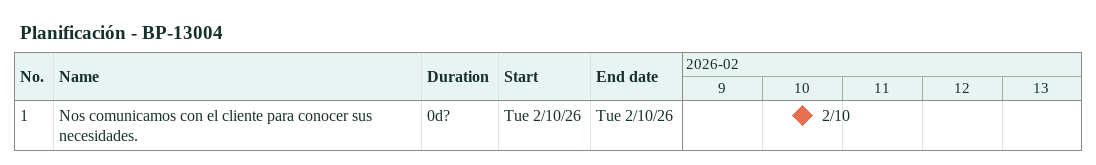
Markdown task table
Planificación - BP-13004

| ID | Task | Duration | Start | Finish |
|---|---|---|---|---|
| 1 | Nos comunicamos con el cliente para conocer sus necesidades. | 0d? | 2026-02-10 | 2026-02-10 |
